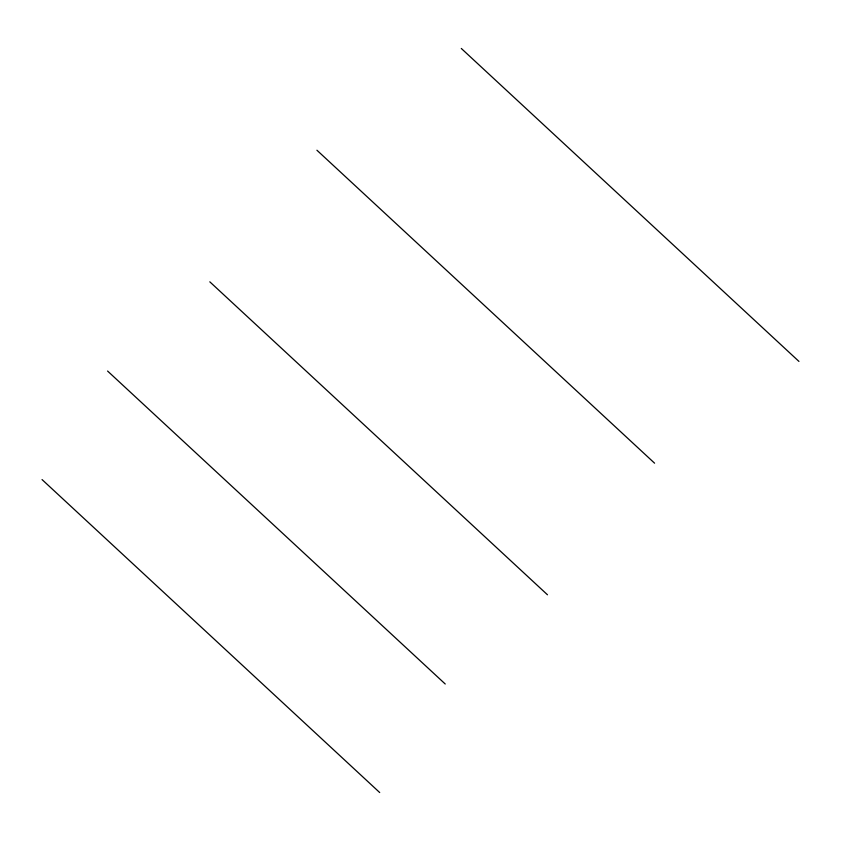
<?xml version="1.0" encoding="UTF-8"?>
<svg xmlns="http://www.w3.org/2000/svg" width="841" height="841" viewBox="0 0 841 841"><rect width="100%" height="100%" fill="white"/><g stroke="black" fill="none" stroke-linecap="round" stroke-linejoin="round"><path stroke-width="1.26" d="M461.299 48.463L798.95 361.42M316.92 150.224L654.582 463.181M209.819 281.83L547.48 594.787M107.585 371.049L445.236 684.006M42.05 479.58L379.701 792.537"/></g></svg>
